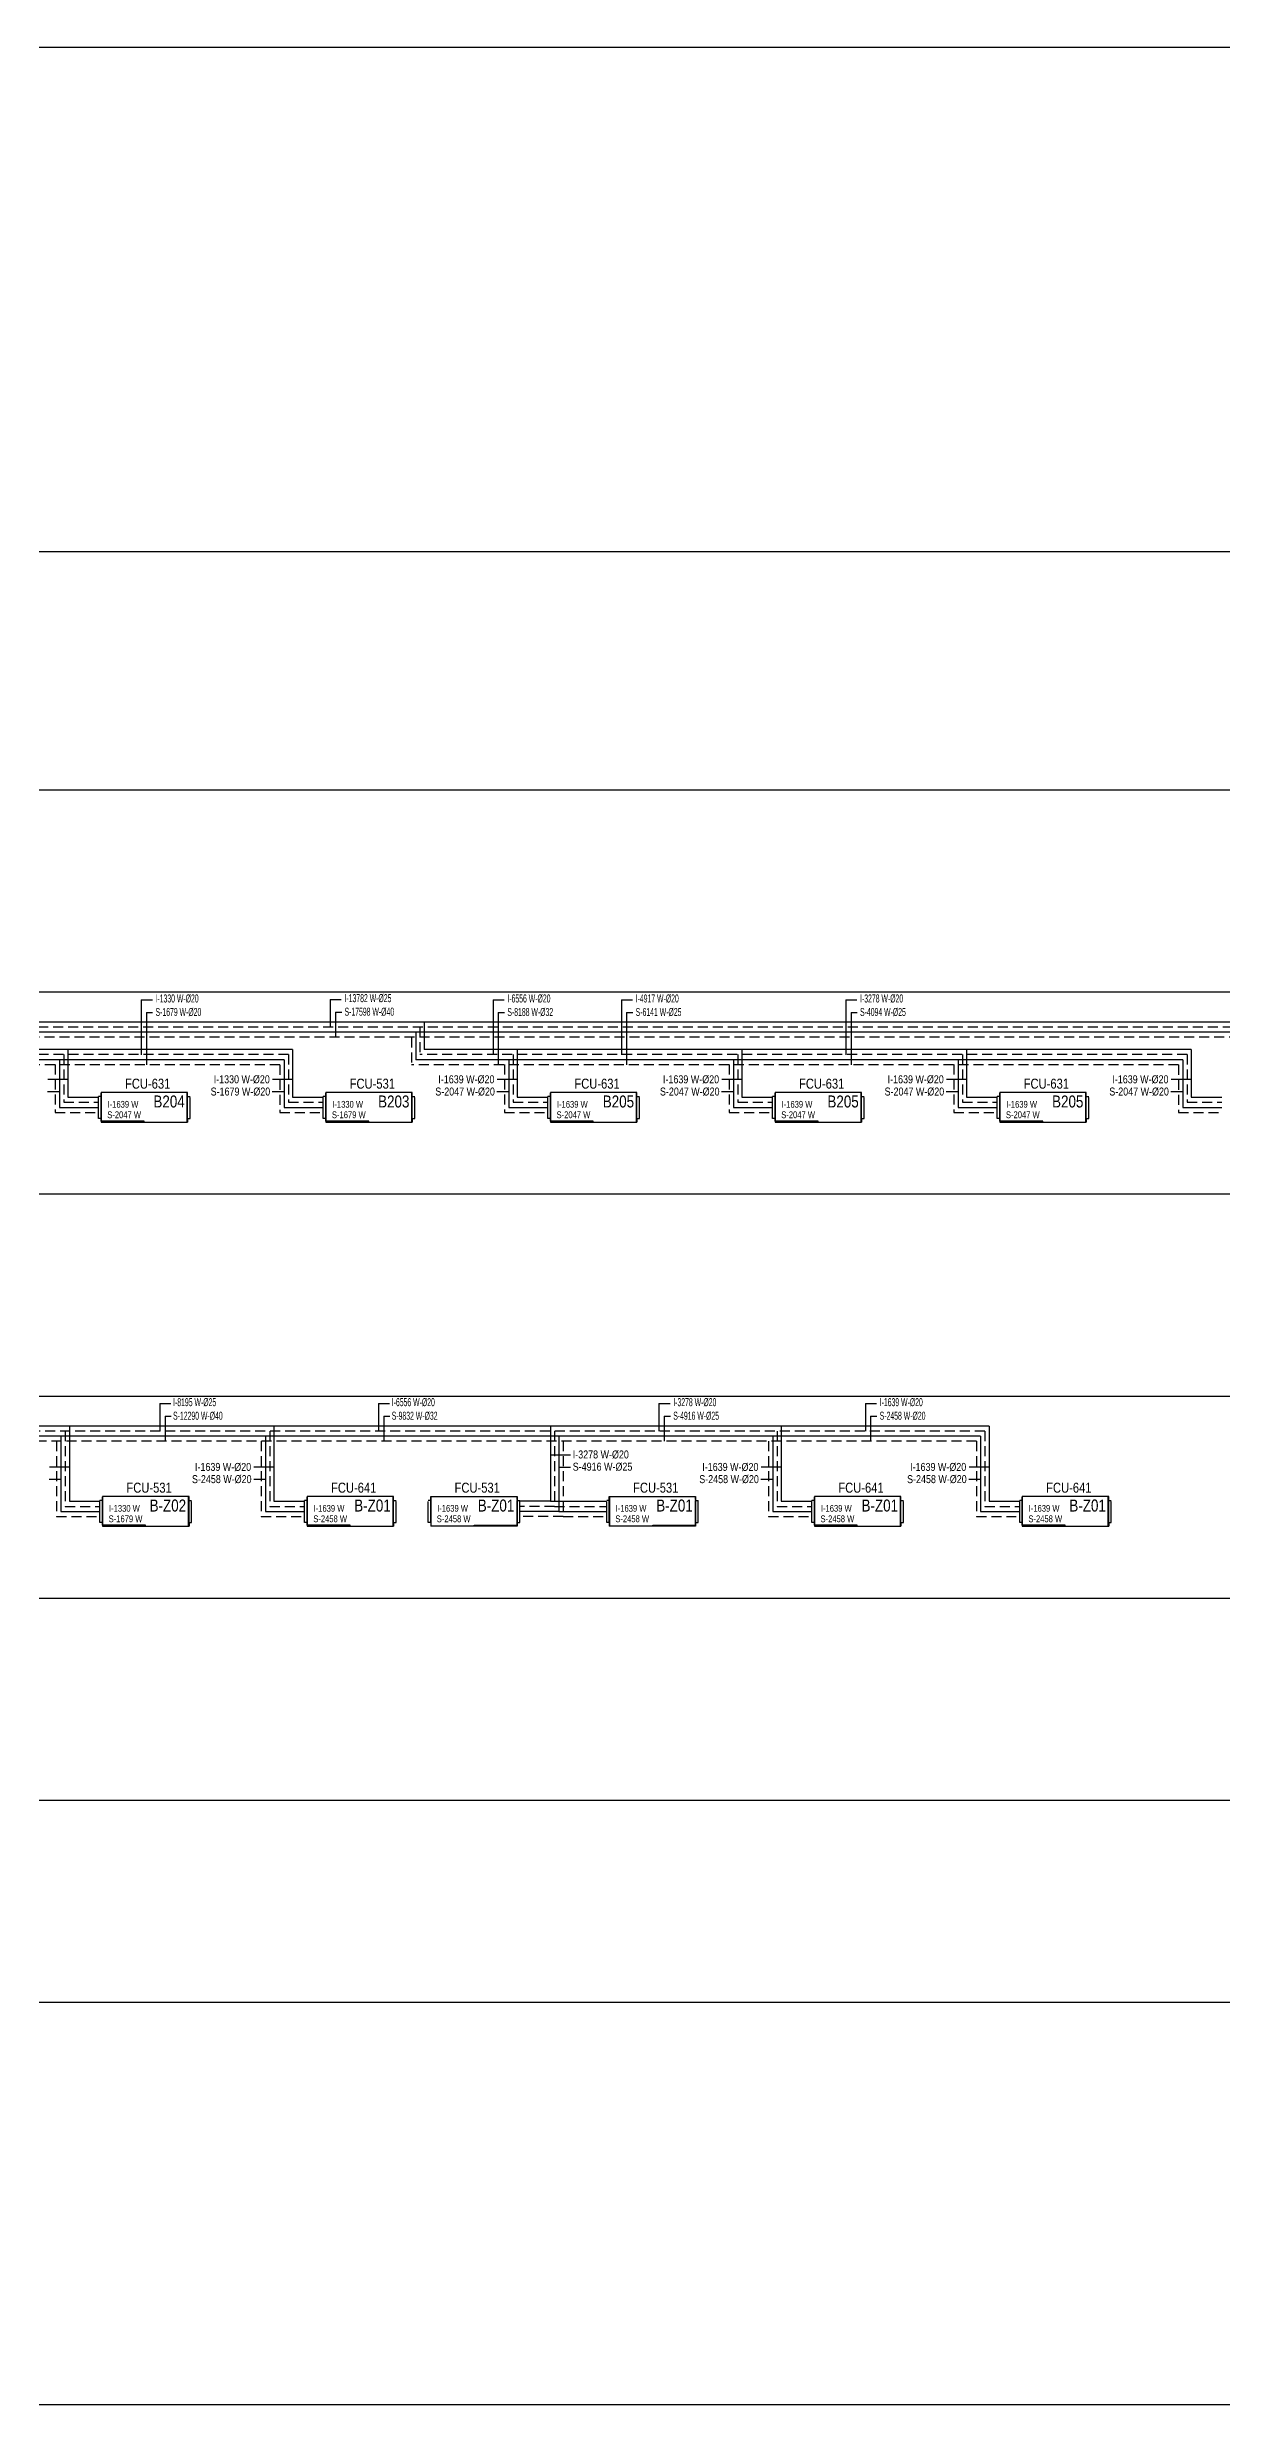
# Model space of a CAD drawing. Header units: centimetres. Extents: x -8730 to 48594, y -13 to 19987.
# Drawn here: x 30671 to 33609, y 10112 to 16006 of the extents above; entities that cross this region are included whole.
import ezdxf
from ezdxf.enums import TextEntityAlignment as Align

# ---------------------------------------------------------------- set-up
doc = ezdxf.new("R2010")
doc.units = ezdxf.units.CM
doc.header["$MEASUREMENT"] = 0
doc.linetypes.add('DASHED', pattern=[75, 50, -25])
for name, color, linetype, lineweight in [('1-BASLIK', 53, 'Continuous', 25), ('T-ISITMA', 1, 'Continuous', 30), ('T-MAHAL', 120, 'Continuous', 15), ('T-SOGUTMA', 4, 'Continuous', 30), ('T-STEXT', 181, 'Continuous', 15)]:
    doc.layers.add(name, color=color, linetype=linetype, lineweight=lineweight)
for name, color, linetype in [('T-FC', 150, 'Continuous'), ('T-FC-NUMARA', 62, 'Continuous'), ('T-ISITMA-TOPLAMA', 61, 'Continuous'), ('T-ITEXT', 32, 'Continuous'), ('T-SOGUTMA-TOPLAMA', 120, 'Continuous'), ('T-TEXT', 85, 'Continuous')]:
    doc.layers.add(name, color=color, linetype=linetype)
doc.styles.add('ARIAL', font='arial.ttf')
doc.styles.add('GKM', font='ARIALN.TTF', dxfattribs={"width": 0.6, "height": 20})
doc.styles.add('LUCIDASANS', font='arial.ttf', dxfattribs={"width": 0.8})

# ---------------------------------------------------------------- blocks, each defined once
blk = doc.blocks.new('FANCOIL-DWD')
at = {"linetype": 'DASHED'}
blk.add_line((-114.3, -71.5), (-114.3, -16.4), dxfattribs=at)
for p, q in [((-108.1, -16.4), (-114.3, -16.4)), ((-114.3, -69.1), (-114.3, -18.8)), ((-108.1, -71.5), (-108.1, -7)), ((-108.1, -7), (108.1, -7)), ((-106.8, -80.9), (-106.8, -7)), ((108.1, -7), (108.1, -80.9)), ((108.1, -14.1), (108.1, -7.7)), ((108.1, -16.4), (114.6, -16.4)), ((108.1, -71), (108.1, -16.9)), ((114.6, -71.5), (114.6, -16.4)), ((-108.1, -71.5), (-114.3, -71.5)), ((-108.1, -71.5), (-108.1, -80.9)), ((108.1, -80.9), (-108.1, -80.9)), ((0.9, -80.9), (0.9, -78.2)), ((0.9, -78.2), (108.1, -78.2)), ((108.1, -78), (108.1, -71.5)), ((108.1, -71.5), (114.6, -71.5))]:
    blk.add_line(p, q)

msp = doc.modelspace()

# ---------------------------------------------------------------- linework, layer by layer
at = {"layer": '1-BASLIK'}
msp.add_lwpolyline([(-6103.8, 16005.7), (37956, 16005.7), (37956, 10112), (-6103.8, 10112)], close=True, dxfattribs=at)
at = {"layer": 'T-ISITMA', "lineweight": -3, "ltscale": 0.5}
for p, q in [((35784.2, 13568.8), (26673.1, 13568.8)), ((31614.1, 13568.8), (31614.1, 13499.9)), ((31285.1, 13499.9), (29953.6, 13499.9)), ((30723.3, 13499.9), (30723.3, 13380.9)), ((31285.1, 13499.9), (31285.1, 13380.9)), ((33532.4, 13499.9), (31614.1, 13499.9)), ((31847, 13499.9), (31847, 13380.9)), ((32408.8, 13499.9), (32408.8, 13380.9)), ((32970.6, 13499.9), (32970.6, 13380.9)), ((33532.4, 13499.9), (33532.4, 13380.9)), ((30723.3, 13380.9), (30799.8, 13380.9)), ((31285.1, 13380.9), (31361.6, 13380.9)), ((31847, 13380.9), (31923.4, 13380.9)), ((32408.8, 13380.9), (32485.2, 13380.9)), ((32970.6, 13380.9), (33047.1, 13380.9)), ((33532.4, 13380.9), (33608.9, 13380.9)), ((33026.8, 12558.8), (26673.1, 12558.8)), ((30726.8, 12558.8), (30726.8, 12370.9)), ((31238.5, 12558.8), (31238.5, 12370.9)), ((31929.6, 12558.8), (31929.6, 12370.9)), ((32507.1, 12558.8), (32507.1, 12370.9)), ((33026.8, 12558.8), (33026.8, 12370.9)), ((30726.8, 12370.9), (30803.3, 12370.9)), ((31238.5, 12370.9), (31314.9, 12370.9)), ((31929.6, 12370.9), (31853.1, 12370.9)), ((31929.6, 12370.9), (32069.8, 12370.9)), ((32507.1, 12370.9), (32583.5, 12370.9)), ((33026.8, 12370.9), (33103.2, 12370.9))]:
    msp.add_line(p, q, dxfattribs=at)
at = {"layer": 'T-ISITMA', "linetype": 'DASHED', "lineweight": -3, "ltscale": 0.5}
for p, q in [((35773.6, 13556.3), (26674.6, 13556.3)), ((31603.5, 13556), (31603.5, 13487.2)), ((31274.5, 13487.2), (29943, 13487.2)), ((30712.7, 13487.4), (30712.7, 13368.1)), ((31274.5, 13487.2), (31274.5, 13368.1)), ((33521.8, 13487.2), (31603.5, 13487.2)), ((31836.3, 13487.4), (31836.3, 13368.1)), ((32398.2, 13487.4), (32398.2, 13368.1)), ((32960, 13487.4), (32960, 13368.1)), ((33521.8, 13487.2), (33521.8, 13368.1)), ((30712.7, 13368.1), (30799.8, 13368.1)), ((31274.5, 13368.1), (31361.6, 13368.1)), ((31836.3, 13368.1), (31923.4, 13368.1)), ((32398.2, 13368.1), (32485.2, 13368.1)), ((32960, 13368.1), (33047.1, 13368.1)), ((33521.8, 13368.1), (33608.9, 13368.1)), ((33016.2, 12546.3), (26674.6, 12546.3)), ((30716.2, 12546.3), (30716.2, 12358.1)), ((31227.9, 12546.3), (31227.9, 12358.1)), ((31940.2, 12546.3), (31940.2, 12358.1)), ((32496.5, 12546.3), (32496.5, 12358.1)), ((33016.2, 12546.3), (33016.2, 12358.1)), ((30716.2, 12358.1), (30803.3, 12358.1)), ((31227.9, 12358.1), (31314.9, 12358.1)), ((31940.2, 12358.1), (31853.1, 12358.1)), ((31940.2, 12358.1), (32069.8, 12358.1)), ((32496.5, 12358.1), (32583.5, 12358.1)), ((33016.2, 12358.1), (33103.2, 12358.1))]:
    msp.add_line(p, q, dxfattribs=at)
at = {"layer": 'T-ISITMA-TOPLAMA'}
for p, q in [((30906.6, 13624.2), (30906.6, 13486.7)), ((30906.6, 13624.2), (30934.3, 13624.2)), ((31379.2, 13625), (31379.2, 13556.3)), ((31379.2, 13625), (31406.9, 13625)), ((31786.3, 13624.2), (31786.3, 13486.7)), ((31786.3, 13624.2), (31814.1, 13624.2)), ((32107.2, 13624.2), (32107.2, 13486.7)), ((32107.2, 13624.2), (32135, 13624.2)), ((32668.4, 13624.2), (32668.4, 13486.7)), ((32668.4, 13624.2), (32696.1, 13624.2)), ((30953, 12615), (30953, 12546.3)), ((30953, 12615), (30980.8, 12615)), ((31499.8, 12615), (31499.8, 12546.3)), ((31499.8, 12615), (31527.6, 12615)), ((32201.2, 12615), (32201.2, 12546.3)), ((32201.2, 12615), (32229, 12615)), ((32717.4, 12615), (32717.4, 12546.3)), ((32717.4, 12615), (32745.2, 12615))]:
    msp.add_line(p, q, dxfattribs=at)
at = {"layer": 'T-ISITMA-TOPLAMA', "color": 2}
for p, q in [((30723.3, 13424.7), (30673.3, 13424.7)), ((31847, 13424.7), (31797, 13424.7)), ((32408.8, 13424.7), (32358.8, 13424.7)), ((32970.6, 13424.7), (32920.6, 13424.7)), ((33532.4, 13424.7), (33482.4, 13424.7))]:
    msp.add_line(p, q, dxfattribs=at)
at = {"layer": 'T-ISITMA-TOPLAMA', "color": 100}
msp.add_line((31285.1, 13424.7), (31235.1, 13424.7), dxfattribs=at)
at = {"layer": 'T-SOGUTMA', "lineweight": -3, "ltscale": 0.5}
for p, q in [((35763, 13543.8), (26683.4, 13543.8)), ((31592.9, 13543.3), (31592.9, 13474.4)), ((31263.9, 13474.4), (29932.4, 13474.4)), ((30702.1, 13474.9), (30702.1, 13355.4)), ((31263.9, 13474.4), (31263.9, 13355.4)), ((33511.2, 13474.4), (31592.9, 13474.4)), ((31825.7, 13474.9), (31825.7, 13355.4)), ((32387.5, 13474.9), (32387.5, 13355.4)), ((32949.4, 13474.9), (32949.4, 13355.4)), ((33511.2, 13474.4), (33511.2, 13355.4)), ((30702.1, 13355.4), (30799.8, 13355.4)), ((31263.9, 13355.4), (31361.6, 13355.4)), ((31825.7, 13355.4), (31923.4, 13355.4)), ((32387.5, 13355.4), (32485.2, 13355.4)), ((32949.4, 13355.4), (33047.1, 13355.4)), ((33511.2, 13355.4), (33608.9, 13355.4)), ((33005.5, 12533.8), (26683.4, 12533.8)), ((30705.6, 12533.8), (30705.6, 12345.4)), ((31217.2, 12533.8), (31217.2, 12345.4)), ((31950.8, 12533.8), (31950.8, 12345.4)), ((32485.8, 12533.8), (32485.8, 12345.4)), ((33005.5, 12533.8), (33005.5, 12345.4)), ((30705.6, 12345.4), (30803.3, 12345.4)), ((31217.2, 12345.4), (31314.9, 12345.4)), ((31950.8, 12345.4), (31853.1, 12345.4)), ((31950.8, 12345.4), (32069.8, 12345.4)), ((32485.8, 12345.4), (32583.5, 12345.4)), ((33005.5, 12345.4), (33103.2, 12345.4))]:
    msp.add_line(p, q, dxfattribs=at)
at = {"layer": 'T-SOGUTMA', "linetype": 'DASHED', "lineweight": -3, "ltscale": 0.5}
for p, q in [((35752.4, 13531.3), (26683.4, 13531.3)), ((31582.2, 13530.5), (31582.2, 13461.7)), ((31253.3, 13461.7), (29921.8, 13461.7)), ((30691.4, 13462.4), (30691.4, 13342.6)), ((31253.3, 13461.7), (31253.3, 13342.6)), ((33500.6, 13461.7), (31582.2, 13461.7)), ((31815.1, 13462.4), (31815.1, 13342.6)), ((32376.9, 13462.4), (32376.9, 13342.6)), ((32938.7, 13462.4), (32938.7, 13342.6)), ((33500.6, 13461.7), (33500.6, 13342.6)), ((30691.4, 13342.6), (30799.8, 13342.6)), ((31253.3, 13342.6), (31361.6, 13342.6)), ((31815.1, 13342.6), (31923.4, 13342.6)), ((32376.9, 13342.6), (32485.2, 13342.6)), ((32938.7, 13342.6), (33047.1, 13342.6)), ((33500.6, 13342.6), (33608.9, 13342.6)), ((32994.9, 12521.3), (26683.4, 12521.3)), ((30695, 12521.3), (30695, 12332.6)), ((31206.6, 12521.3), (31206.6, 12332.6)), ((31961.5, 12521.3), (31961.5, 12332.6)), ((32475.2, 12521.3), (32475.2, 12332.6)), ((32994.9, 12521.3), (32994.9, 12332.6)), ((30695, 12332.6), (30803.3, 12332.6)), ((31206.6, 12332.6), (31314.9, 12332.6)), ((31961.5, 12332.6), (31853.1, 12332.6)), ((31961.5, 12332.6), (32069.8, 12332.6)), ((32475.2, 12332.6), (32583.5, 12332.6)), ((32994.9, 12332.6), (33103.2, 12332.6))]:
    msp.add_line(p, q, dxfattribs=at)
at = {"layer": 'T-SOGUTMA-TOPLAMA'}
for p, q in [((30919.6, 13592.4), (30935.1, 13592.4)), ((30919.6, 13592.4), (30919.6, 13461.7)), ((31392.3, 13593.2), (31407.8, 13593.2)), ((31392.3, 13593.2), (31392.3, 13531.3)), ((31799.4, 13592.4), (31814.9, 13592.4)), ((31799.4, 13592.4), (31799.4, 13461.7)), ((32120.3, 13592.4), (32135.8, 13592.4)), ((32120.3, 13592.4), (32120.3, 13461.7)), ((32681.5, 13592.4), (32697, 13592.4)), ((32681.5, 13592.4), (32681.5, 13461.7)), ((30966.1, 12583.2), (30981.6, 12583.2)), ((30966.1, 12583.2), (30966.1, 12521.3)), ((31512.9, 12583.2), (31528.4, 12583.2)), ((31512.9, 12583.2), (31512.9, 12521.3)), ((32214.3, 12583.2), (32229.8, 12583.2)), ((32214.3, 12583.2), (32214.3, 12521.3)), ((32730.5, 12583.2), (32746, 12583.2)), ((32730.5, 12583.2), (32730.5, 12521.3))]:
    msp.add_line(p, q, dxfattribs=at)
at = {"layer": 'T-SOGUTMA-TOPLAMA', "color": 2}
for p, q in [((30702.1, 13394.1), (30672.5, 13394.1)), ((31825.7, 13394.1), (31796.1, 13394.1)), ((32387.5, 13394.1), (32358, 13394.1)), ((32949.4, 13394.1), (32919.8, 13394.1)), ((33511.2, 13394.1), (33481.6, 13394.1))]:
    msp.add_line(p, q, dxfattribs=at)
at = {"layer": 'T-SOGUTMA-TOPLAMA', "color": 100}
for p, q in [((31263.9, 13394.1), (31234.3, 13394.1)), ((30726.8, 12455.7), (30676.8, 12455.7)), ((30705.6, 12425.2), (30676, 12425.2))]:
    msp.add_line(p, q, dxfattribs=at)
at = {"layer": 'T-SOGUTMA-TOPLAMA', "color": 1}
for p, q in [((31238.5, 12455.7), (31188.5, 12455.7)), ((31929.6, 12487.1), (31980.4, 12487.1)), ((31950.8, 12456), (31980.4, 12456)), ((32507.1, 12455.7), (32457.1, 12455.7)), ((33026.8, 12455.7), (32976.8, 12455.7)), ((31217.2, 12425.2), (31187.7, 12425.2)), ((32485.8, 12425.2), (32456.2, 12425.2)), ((33005.5, 12425.2), (32976, 12425.2))]:
    msp.add_line(p, q, dxfattribs=at)
at = {"layer": 'T-TEXT', "color": 7}
for p, q in [((36595.3, 14744), (-5138.2, 14744)), ((36595.3, 14148.7), (-5138.2, 14148.7)), ((36595.3, 13643.7), (-5138.2, 13643.7)), ((36595.3, 13138.7), (-5138.2, 13138.7)), ((-5138.2, 12633.7), (36595.3, 12633.7)), ((-5138.2, 12128.7), (36595.3, 12128.7)), ((-5138.2, 11623.7), (36595.3, 11623.7)), ((-5138.2, 11118.7), (36595.3, 11118.7))]:
    msp.add_line(p, q, dxfattribs=at)

# ---------------------------------------------------------------- block references
at = {"layer": 'T-FC', "xscale": -1}
for p in [(30914.4, 13399.3), (31476.2, 13399.3), (32038, 13399.3), (32599.9, 13399.3), (33161.7, 13399.3), (30917.9, 12389.3), (31429.6, 12389.3), (32698.1, 12389.3), (33217.9, 12389.3)]:
    msp.add_blockref('FANCOIL-DWD', p, dxfattribs=at)
at = {"layer": 'T-FC'}
for p in [(31738.5, 12389.3), (32184.9, 12389.3)]:
    msp.add_blockref('FANCOIL-DWD', p, dxfattribs=at)

# ---------------------------------------------------------------- texts
at = {"layer": 'T-FC-NUMARA', "color": 2, "style": 'ARIAL', "width": 0.8}
for p in [(30866, 13402.2), (31989.7, 13402.2), (32551.5, 13402.2), (33113.3, 13402.2)]:
    msp.add_text('FCU-631', height=25, dxfattribs=at).set_placement(p)
at = {"layer": 'T-FC-NUMARA', "color": 100, "style": 'ARIAL', "width": 0.8}
for p in [(31427.8, 13402.2), (30869.5, 12392.2)]:
    msp.add_text('FCU-531', height=25, dxfattribs=at).set_placement(p)
at = {"layer": 'T-FC-NUMARA', "color": 1, "style": 'ARIAL', "width": 0.8}
for s, p in [('FCU-641', (31381.2, 12392.2)), ('FCU-531', (31690.1, 12392.2)), ('FCU-531', (32136.5, 12392.2)), ('FCU-641', (32649.8, 12392.2)), ('FCU-641', (33169.5, 12392.2))]:
    msp.add_text(s, height=25, dxfattribs=at).set_placement(p)
at = {"layer": 'T-ISITMA-TOPLAMA', "style": 'GKM', "width": 0.6}
for s, p in [('I-1330 W-%%C20', (30942.3, 13617.7)), ('I-13782 W-%%C25', (31414.9, 13618.5)), ('I-6556 W-%%C20', (31822.1, 13617.7)), ('I-4917 W-%%C20', (32143, 13617.7)), ('I-3278 W-%%C20', (32704.1, 13617.7)), ('I-8195 W-%%C25', (30986.2, 12608.5)), ('I-6556 W-%%C20', (31533, 12608.5)), ('I-3278 W-%%C20', (32237, 12608.5)), ('I-1639 W-%%C20', (32753.2, 12608.5))]:
    msp.add_text(s, height=20, dxfattribs=at).set_placement(p)
at = {"layer": 'T-ISITMA-TOPLAMA', "color": 100, "style": 'ARIAL', "width": 0.8}
msp.add_text('I-1330 W-%%C20', height=20, dxfattribs=at).set_placement((31087.7, 13415.6))
at = {"layer": 'T-ISITMA-TOPLAMA', "color": 2, "style": 'ARIAL', "width": 0.8}
for p in [(31649.5, 13415.6), (32211.3, 13415.6), (32773.1, 13415.6), (33335, 13415.6)]:
    msp.add_text('I-1639 W-%%C20', height=20, dxfattribs=at).set_placement(p)
at = {"layer": 'T-ISITMA-TOPLAMA', "color": 1, "style": 'ARIAL', "width": 0.8}
for s, p in [('I-3278 W-%%C20', (31985.6, 12477.8)), ('I-1639 W-%%C20', (31041, 12446.6)), ('I-1639 W-%%C20', (32309.6, 12446.6)), ('I-1639 W-%%C20', (32829.3, 12446.6))]:
    msp.add_text(s, height=20, dxfattribs=at).set_placement(p)
at = {"layer": 'T-ITEXT', "color": 2, "style": 'ARIAL', "width": 0.8}
for p in [(30899.4, 13354.6), (32023.1, 13354.6), (32584.9, 13354.6), (33146.7, 13354.6)]:
    msp.add_text('I-1639 W', height=17, dxfattribs=at).set_placement(p, align=Align.RIGHT)
at = {"layer": 'T-ITEXT', "color": 100, "style": 'ARIAL', "width": 0.8}
for p in [(31461.3, 13354.6), (30903, 12344.6)]:
    msp.add_text('I-1330 W', height=17, dxfattribs=at).set_placement(p, align=Align.RIGHT)
at = {"layer": 'T-ITEXT', "color": 1, "style": 'ARIAL', "width": 0.8}
for p in [(31414.6, 12344.6), (31723.6, 12344.6), (32169.9, 12344.6), (32683.2, 12344.6), (33202.9, 12344.6)]:
    msp.add_text('I-1639 W', height=17, dxfattribs=at).set_placement(p, align=Align.RIGHT)
at = {"layer": 'T-MAHAL', "style": 'LUCIDASANS', "width": 0.8}
for s, p in [('B204', (31015.3, 13370.1)), ('B203', (31577.2, 13370.1)), ('B205', (32139, 13370.1)), ('B205', (32700.8, 13370.1)), ('B205', (33262.6, 13370.1)), ('B-Z02', (31018.8, 12360.1)), ('B-Z01', (31530.5, 12360.1)), ('B-Z01', (31839.5, 12360.1)), ('B-Z01', (32285.8, 12360.1)), ('B-Z01', (32799.1, 12360.1)), ('B-Z01', (33318.8, 12360.1))]:
    msp.add_text(s, height=30, dxfattribs=at).set_placement(p, align=Align.MIDDLE_RIGHT)
at = {"layer": 'T-SOGUTMA-TOPLAMA', "style": 'GKM', "width": 0.6}
for s, p in [('S-1679 W-%%C20', (30942.3, 13583.9)), ('S-17598 W-%%C40', (31414.9, 13584.6)), ('S-8188 W-%%C32', (31822.1, 13583.9)), ('S-6141 W-%%C25', (32143, 13583.9)), ('S-4094 W-%%C25', (32704.1, 13583.9)), ('S-12290 W-%%C40', (30986.2, 12574.6)), ('S-9832 W-%%C32', (31533, 12574.6)), ('S-4916 W-%%C25', (32237, 12574.6)), ('S-2458 W-%%C20', (32753.2, 12574.6))]:
    msp.add_text(s, height=20, dxfattribs=at).set_placement(p)
at = {"layer": 'T-SOGUTMA-TOPLAMA', "color": 100, "style": 'ARIAL', "width": 0.8}
msp.add_text('S-1679 W-%%C20', height=20, dxfattribs=at).set_placement((31080.1, 13385))
at = {"layer": 'T-SOGUTMA-TOPLAMA', "color": 2, "style": 'ARIAL', "width": 0.8}
for p in [(31641.9, 13385), (32203.7, 13385), (32765.5, 13385), (33327.4, 13385)]:
    msp.add_text('S-2047 W-%%C20', height=20, dxfattribs=at).set_placement(p)
at = {"layer": 'T-SOGUTMA-TOPLAMA', "color": 1, "style": 'ARIAL', "width": 0.8}
for s, p in [('S-2458 W-%%C20', (31033.4, 12416.1)), ('S-4916 W-%%C25', (31985.6, 12447.2)), ('S-2458 W-%%C20', (32302, 12416.1)), ('S-2458 W-%%C20', (32821.7, 12416.1))]:
    msp.add_text(s, height=20, dxfattribs=at).set_placement(p)
at = {"layer": 'T-STEXT', "color": 2, "style": 'ARIAL', "width": 0.8}
for p in [(30906, 13328.4), (32029.6, 13328.4), (32591.4, 13328.4), (33153.3, 13328.4)]:
    msp.add_text('S-2047 W', height=17, dxfattribs=at).set_placement(p, align=Align.RIGHT)
at = {"layer": 'T-STEXT', "color": 100, "style": 'ARIAL', "width": 0.8}
for p in [(31467.8, 13328.4), (30909.5, 12318.4)]:
    msp.add_text('S-1679 W', height=17, dxfattribs=at).set_placement(p, align=Align.RIGHT)
at = {"layer": 'T-STEXT', "color": 1, "style": 'ARIAL', "width": 0.8}
for p in [(31421.2, 12318.4), (31730.1, 12318.4), (32176.5, 12318.4), (32689.7, 12318.4), (33209.5, 12318.4)]:
    msp.add_text('S-2458 W', height=17, dxfattribs=at).set_placement(p, align=Align.RIGHT)

doc.saveas('drawing.dxf')
